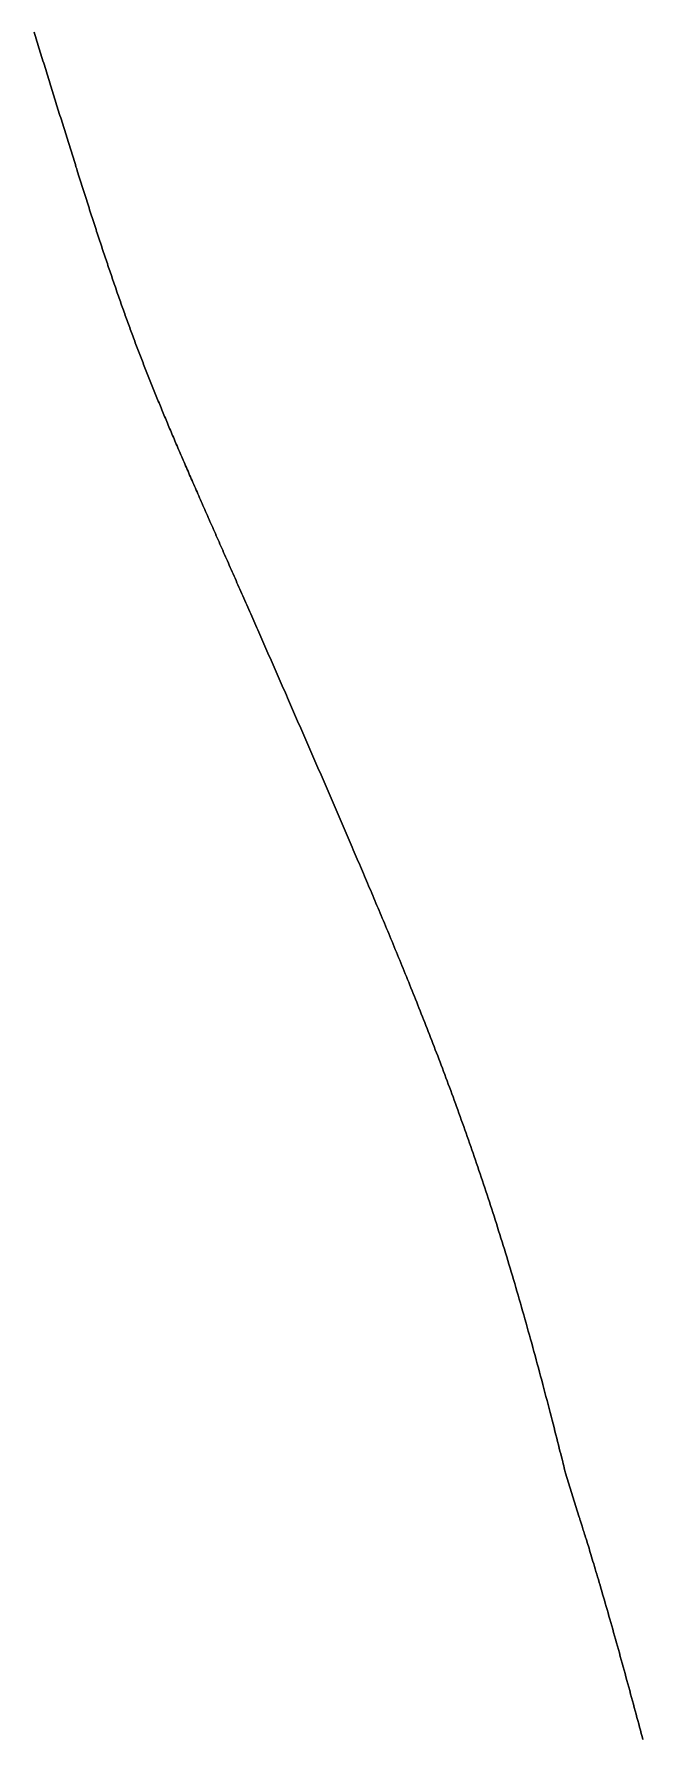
# Model space of a CAD drawing. Header units: inches. Extents: x 130170 to 284068, y 377793 to 804530.
# Drawn here: x 260244.8 to 260263.6, y 744611.4 to 744664 of the extents above; entities that cross this region are included whole.
import ezdxf

# ---------------------------------------------------------------- set-up
doc = ezdxf.new("R2010")
doc.units = ezdxf.units.IN
doc.header["$MEASUREMENT"] = 0
doc.layers.add('muni_il', color=7, linetype='Continuous')

msp = doc.modelspace()

# ---------------------------------------------------------------- linework, layer by layer
at = {"layer": 'muni_il'}
for points in [[(260263.626, 744611.328), (260263.6, 744611.424), (260263.574, 744611.521), (260263.548, 744611.619), (260263.522, 744611.717), (260263.495, 744611.816), (260263.468, 744611.916), (260263.441, 744612.016), (260263.414, 744612.117), (260263.386, 744612.219), (260263.359, 744612.322), (260263.331, 744612.424), (260263.303, 744612.528), (260263.275, 744612.631), (260263.246, 744612.736), (260263.218, 744612.84), (260263.189, 744612.945), (260263.16, 744613.051), (260263.131, 744613.156), (260263.102, 744613.262), (260263.073, 744613.368), (260263.044, 744613.474), (260263.015, 744613.58), (260262.985, 744613.686), (260262.956, 744613.792), (260262.926, 744613.898), (260262.897, 744614.004), (260262.867, 744614.11), (260262.838, 744614.216), (260262.808, 744614.321), (260262.779, 744614.425), (260262.75, 744614.53), (260262.72, 744614.634), (260262.691, 744614.737), (260262.662, 744614.84), (260262.633, 744614.942), (260262.604, 744615.044), (260262.575, 744615.144), (260262.547, 744615.244), (260262.519, 744615.343), (260262.49, 744615.441), (260262.463, 744615.538), (260262.435, 744615.633), (260262.407, 744615.728), (260262.38, 744615.821), (260262.354, 744615.914), (260262.327, 744616.004), (260262.301, 744616.094), (260262.275, 744616.182), (260262.25, 744616.268), (260262.225, 744616.353), (260262.2, 744616.437), (260262.176, 744616.518), (260262.152, 744616.598), (260262.129, 744616.677), (260262.106, 744616.753), (260262.083, 744616.828), (260262.061, 744616.901), (260262.04, 744616.972), (260262.019, 744617.041), (260261.999, 744617.108), (260261.979, 744617.173), (260261.96, 744617.236), (260261.941, 744617.297), (260261.923, 744617.356), (260261.905, 744617.413), (260261.888, 744617.469), (260261.872, 744617.522), (260261.856, 744617.573), (260261.84, 744617.622), (260261.826, 744617.669), (260261.812, 744617.714), (260261.798, 744617.758), (260261.785, 744617.799), (260261.772, 744617.839), (260261.76, 744617.877), (260261.749, 744617.913), (260261.738, 744617.947), (260261.727, 744617.98), (260261.717, 744618.012), (260261.707, 744618.042), (260261.698, 744618.071), (260261.689, 744618.098), (260261.68, 744618.125), (260261.672, 744618.15), (260261.664, 744618.175), (260261.656, 744618.198), (260261.649, 744618.222), (260261.236, 744619.555), (260261.225, 744619.595), (260261.217, 744619.629), (260261.206, 744619.671), (260261.194, 744619.72), (260261.179, 744619.776), (260261.164, 744619.839), (260261.147, 744619.908), (260261.128, 744619.983), (260261.108, 744620.063), (260261.087, 744620.148), (260261.064, 744620.237), (260261.041, 744620.33), (260261.016, 744620.428), (260260.991, 744620.529), (260260.964, 744620.633), (260260.937, 744620.74), (260260.909, 744620.849), (260260.88, 744620.961), (260260.851, 744621.076), (260260.821, 744621.192), (260260.791, 744621.31), (260260.76, 744621.429), (260260.729, 744621.55), (260260.697, 744621.672), (260260.665, 744621.795), (260260.632, 744621.919), (260260.599, 744622.044), (260260.566, 744622.169), (260260.533, 744622.295), (260260.5, 744622.421), (260260.466, 744622.548), (260260.432, 744622.675), (260260.398, 744622.802), (260260.364, 744622.929), (260260.329, 744623.056), (260260.295, 744623.183), (260260.26, 744623.309), (260260.226, 744623.436), (260260.191, 744623.562), (260260.156, 744623.688), (260260.121, 744623.814), (260260.086, 744623.939), (260260.051, 744624.064), (260260.016, 744624.189), (260259.981, 744624.313), (260259.946, 744624.437), (260259.911, 744624.56), (260259.876, 744624.683), (260259.841, 744624.805), (260259.806, 744624.927), (260259.771, 744625.049), (260259.736, 744625.17), (260259.7, 744625.29), (260259.665, 744625.41), (260259.63, 744625.529), (260259.595, 744625.648), (260259.559, 744625.767), (260259.524, 744625.885), (260259.489, 744626.002), (260259.454, 744626.119), (260259.418, 744626.235), (260259.383, 744626.351), (260259.348, 744626.467), (260259.312, 744626.582), (260259.277, 744626.696), (260259.241, 744626.81), (260259.206, 744626.924), (260259.17, 744627.037), (260259.135, 744627.15), (260259.099, 744627.263), (260259.064, 744627.375), (260259.028, 744627.486), (260258.992, 744627.597), (260258.957, 744627.708), (260258.921, 744627.818), (260258.885, 744627.928), (260258.85, 744628.038), (260258.814, 744628.147), (260258.778, 744628.256), (260258.742, 744628.364), (260258.706, 744628.473), (260258.67, 744628.58), (260258.634, 744628.688), (260258.598, 744628.795), (260258.562, 744628.902), (260258.526, 744629.008), (260258.49, 744629.114), (260258.454, 744629.22), (260258.418, 744629.325), (260258.381, 744629.43), (260258.345, 744629.535), (260258.309, 744629.639), (260258.273, 744629.743), (260258.236, 744629.847), (260258.2, 744629.951), (260258.163, 744630.054), (260258.127, 744630.157), (260258.091, 744630.259), (260258.054, 744630.362), (260258.018, 744630.464), (260257.981, 744630.565), (260257.945, 744630.666), (260257.908, 744630.767), (260257.872, 744630.868), (260257.835, 744630.968), (260257.799, 744631.069), (260257.762, 744631.168), (260257.726, 744631.268), (260257.689, 744631.367), (260257.652, 744631.465), (260257.616, 744631.564), (260257.579, 744631.662), (260257.543, 744631.76), (260257.506, 744631.857), (260257.47, 744631.954), (260257.434, 744632.051), (260257.397, 744632.148), (260257.361, 744632.244), (260257.324, 744632.34), (260257.288, 744632.435), (260257.252, 744632.53), (260257.215, 744632.625), (260257.179, 744632.72), (260257.143, 744632.814), (260257.106, 744632.908), (260257.07, 744633.001), (260257.034, 744633.094), (260256.998, 744633.187), (260256.962, 744633.279), (260256.926, 744633.371), (260256.89, 744633.463), (260256.854, 744633.554), (260256.818, 744633.645), (260256.783, 744633.736), (260256.747, 744633.826), (260256.711, 744633.916), (260256.676, 744634.005), (260256.64, 744634.095), (260256.605, 744634.183), (260256.569, 744634.272), (260256.534, 744634.36), (260256.499, 744634.448), (260256.464, 744634.535), (260256.429, 744634.622), (260256.394, 744634.709), (260256.359, 744634.795), (260256.324, 744634.881), (260256.289, 744634.967), (260256.255, 744635.052), (260256.22, 744635.137), (260256.185, 744635.221), (260256.151, 744635.306), (260256.117, 744635.39), (260256.082, 744635.473), (260256.048, 744635.556), (260256.014, 744635.639), (260255.98, 744635.722), (260255.946, 744635.804), (260255.912, 744635.886), (260255.878, 744635.967), (260255.845, 744636.048), (260255.811, 744636.129), (260255.778, 744636.21), (260255.744, 744636.29), (260255.711, 744636.37), (260255.678, 744636.45), (260255.644, 744636.529), (260255.611, 744636.608), (260255.578, 744636.687), (260255.545, 744636.766), (260255.513, 744636.844), (260255.48, 744636.922), (260255.447, 744637), (260255.414, 744637.077), (260255.382, 744637.154), (260255.349, 744637.231), (260255.317, 744637.308), (260255.285, 744637.384), (260255.252, 744637.461), (260255.22, 744637.537), (260255.188, 744637.612), (260255.156, 744637.688), (260255.124, 744637.763), (260255.092, 744637.839), (260255.06, 744637.913), (260255.028, 744637.988), (260254.996, 744638.063), (260254.965, 744638.137), (260254.933, 744638.212), (260254.901, 744638.286), (260254.87, 744638.36), (260254.838, 744638.433), (260254.807, 744638.507), (260254.775, 744638.58), (260254.744, 744638.654), (260254.713, 744638.727), (260254.681, 744638.8), (260254.65, 744638.873), (260254.619, 744638.946), (260254.587, 744639.019), (260254.556, 744639.092), (260254.525, 744639.164), (260254.494, 744639.237), (260254.463, 744639.309), (260254.431, 744639.381), (260254.4, 744639.454), (260254.369, 744639.526), (260254.338, 744639.598), (260254.307, 744639.67), (260254.276, 744639.742), (260254.245, 744639.814), (260254.214, 744639.886), (260254.183, 744639.958), (260254.152, 744640.03), (260254.121, 744640.102), (260254.09, 744640.174), (260254.059, 744640.246), (260254.028, 744640.318), (260253.997, 744640.389), (260253.966, 744640.461), (260253.934, 744640.533), (260253.903, 744640.605), (260253.872, 744640.677), (260253.841, 744640.748), (260253.81, 744640.82), (260253.779, 744640.892), (260253.748, 744640.964), (260253.717, 744641.036), (260253.686, 744641.108), (260253.655, 744641.18), (260253.623, 744641.251), (260253.592, 744641.323), (260253.561, 744641.395), (260253.53, 744641.467), (260253.498, 744641.54), (260253.467, 744641.612), (260253.436, 744641.684), (260253.405, 744641.756), (260253.373, 744641.828), (260253.342, 744641.9), (260253.311, 744641.972), (260253.279, 744642.044), (260253.248, 744642.117), (260253.216, 744642.189), (260253.185, 744642.261), (260253.154, 744642.334), (260253.122, 744642.406), (260253.091, 744642.478), (260253.059, 744642.551), (260253.028, 744642.623), (260252.996, 744642.696), (260252.965, 744642.768), (260252.933, 744642.841), (260252.901, 744642.913), (260252.87, 744642.986), (260252.838, 744643.058), (260252.807, 744643.131), (260252.775, 744643.203), (260252.743, 744643.276), (260252.712, 744643.348), (260252.68, 744643.421), (260252.649, 744643.493), (260252.617, 744643.566), (260252.585, 744643.639), (260252.554, 744643.711), (260252.522, 744643.784), (260252.49, 744643.856), (260252.459, 744643.929), (260252.427, 744644.001), (260252.395, 744644.074), (260252.364, 744644.146), (260252.332, 744644.218), (260252.301, 744644.291), (260252.269, 744644.363), (260252.237, 744644.435), (260252.206, 744644.507), (260252.174, 744644.579), (260252.143, 744644.651), (260252.111, 744644.724), (260252.08, 744644.795), (260252.048, 744644.867), (260252.017, 744644.939), (260251.985, 744645.011), (260251.954, 744645.083), (260251.923, 744645.154), (260251.891, 744645.226), (260251.86, 744645.297), (260251.829, 744645.368), (260251.797, 744645.44), (260251.766, 744645.511), (260251.735, 744645.582), (260251.704, 744645.653), (260251.673, 744645.723), (260251.642, 744645.794), (260251.611, 744645.865), (260251.58, 744645.935), (260251.549, 744646.005), (260251.518, 744646.076), (260251.487, 744646.146), (260251.456, 744646.216), (260251.426, 744646.285), (260251.395, 744646.355), (260251.364, 744646.424), (260251.334, 744646.494), (260251.303, 744646.563), (260251.273, 744646.632), (260251.243, 744646.701), (260251.212, 744646.77), (260251.182, 744646.838), (260251.152, 744646.907), (260251.122, 744646.975), (260251.092, 744647.043), (260251.062, 744647.111), (260251.032, 744647.178), (260251.003, 744647.246), (260250.973, 744647.313), (260250.943, 744647.381), (260250.914, 744647.447), (260250.884, 744647.514), (260250.855, 744647.581), (260250.826, 744647.647), (260250.796, 744647.713), (260250.767, 744647.779), (260250.738, 744647.845), (260250.709, 744647.911), (260250.68, 744647.976), (260250.652, 744648.042), (260250.623, 744648.106), (260250.594, 744648.171), (260250.566, 744648.236), (260250.537, 744648.3), (260250.509, 744648.364), (260250.481, 744648.429), (260250.453, 744648.492), (260250.425, 744648.556), (260250.397, 744648.619), (260250.369, 744648.682), (260250.341, 744648.745), (260250.313, 744648.808), (260250.286, 744648.871), (260250.258, 744648.933), (260250.231, 744648.995), (260250.204, 744649.057), (260250.177, 744649.119), (260250.15, 744649.18), (260250.123, 744649.241), (260250.096, 744649.302), (260250.069, 744649.363), (260250.042, 744649.424), (260250.016, 744649.484), (260249.989, 744649.545), (260249.963, 744649.604), (260249.937, 744649.664), (260249.911, 744649.724), (260249.885, 744649.783), (260249.859, 744649.842), (260249.833, 744649.902), (260249.807, 744649.96), (260249.781, 744650.019), (260249.756, 744650.077), (260249.73, 744650.136), (260249.705, 744650.194), (260249.68, 744650.251), (260249.655, 744650.309), (260249.63, 744650.366), (260249.605, 744650.424), (260249.58, 744650.481), (260249.555, 744650.538), (260249.531, 744650.595), (260249.506, 744650.651), (260249.482, 744650.707), (260249.457, 744650.764), (260249.433, 744650.82), (260249.409, 744650.876), (260249.385, 744650.931), (260249.361, 744650.987), (260249.337, 744651.042), (260249.314, 744651.097), (260249.29, 744651.152), (260249.266, 744651.207), (260249.243, 744651.262), (260249.219, 744651.317), (260249.196, 744651.371), (260249.173, 744651.425), (260249.15, 744651.48), (260249.127, 744651.534), (260249.104, 744651.588), (260249.081, 744651.641), (260249.058, 744651.695), (260249.036, 744651.749), (260249.013, 744651.802), (260248.991, 744651.855), (260248.968, 744651.909), (260248.946, 744651.962), (260248.924, 744652.014), (260248.902, 744652.067), (260248.88, 744652.12), (260248.858, 744652.173), (260248.836, 744652.225), (260248.814, 744652.278), (260248.792, 744652.33), (260248.77, 744652.383), (260248.749, 744652.435), (260248.727, 744652.487), (260248.706, 744652.539), (260248.684, 744652.591), (260248.663, 744652.643), (260248.642, 744652.695), (260248.621, 744652.747), (260248.6, 744652.799), (260248.579, 744652.85), (260248.558, 744652.902), (260248.537, 744652.954), (260248.516, 744653.005), (260248.495, 744653.057), (260248.474, 744653.109), (260248.454, 744653.16), (260248.433, 744653.212), (260248.413, 744653.263), (260248.392, 744653.315), (260248.372, 744653.366), (260248.351, 744653.417), (260248.331, 744653.469), (260248.311, 744653.52), (260248.291, 744653.572), (260248.27, 744653.623), (260248.25, 744653.675), (260248.23, 744653.726), (260248.21, 744653.777), (260248.19, 744653.829), (260248.17, 744653.88), (260248.15, 744653.932), (260248.13, 744653.983), (260248.111, 744654.035), (260248.091, 744654.087), (260248.071, 744654.138), (260248.051, 744654.19), (260248.032, 744654.242), (260248.012, 744654.294), (260247.993, 744654.345), (260247.973, 744654.397), (260247.953, 744654.449), (260247.934, 744654.501), (260247.914, 744654.553), (260247.895, 744654.605), (260247.876, 744654.658), (260247.856, 744654.71), (260247.837, 744654.762), (260247.817, 744654.815), (260247.798, 744654.867), (260247.779, 744654.92), (260247.76, 744654.973), (260247.74, 744655.025), (260247.721, 744655.078), (260247.702, 744655.131), (260247.683, 744655.184), (260247.663, 744655.238), (260247.644, 744655.291), (260247.625, 744655.344), (260247.606, 744655.398), (260247.587, 744655.452), (260247.567, 744655.505), (260247.548, 744655.559), (260247.529, 744655.613), (260247.51, 744655.667), (260247.491, 744655.722), (260247.472, 744655.776), (260247.453, 744655.83), (260247.434, 744655.885), (260247.414, 744655.94), (260247.395, 744655.995), (260247.376, 744656.05), (260247.357, 744656.105), (260247.338, 744656.16), (260247.319, 744656.215), (260247.3, 744656.271), (260247.281, 744656.327), (260247.261, 744656.382), (260247.242, 744656.438), (260247.223, 744656.495), (260247.204, 744656.551), (260247.185, 744656.607), (260247.166, 744656.664), (260247.146, 744656.721), (260247.127, 744656.777), (260247.108, 744656.834), (260247.089, 744656.892), (260247.069, 744656.949), (260247.05, 744657.006), (260247.031, 744657.064), (260247.012, 744657.122), (260246.992, 744657.18), (260246.973, 744657.238), (260246.954, 744657.296), (260246.934, 744657.355), (260246.915, 744657.413), (260246.895, 744657.472), (260246.876, 744657.531), (260246.857, 744657.59), (260246.837, 744657.649), (260246.818, 744657.709), (260246.798, 744657.768), (260246.779, 744657.828), (260246.759, 744657.888), (260246.74, 744657.948), (260246.72, 744658.008), (260246.7, 744658.068), (260246.681, 744658.129), (260246.661, 744658.189), (260246.642, 744658.25), (260246.622, 744658.311), (260246.602, 744658.372), (260246.582, 744658.433), (260246.562, 744658.495), (260246.543, 744658.557), (260246.523, 744658.618), (260246.503, 744658.68), (260246.483, 744658.742), (260246.463, 744658.804), (260246.443, 744658.867), (260246.423, 744658.929), (260246.403, 744658.992), (260246.383, 744659.055), (260246.364, 744659.118), (260246.344, 744659.181), (260246.323, 744659.244), (260246.303, 744659.307), (260246.283, 744659.371), (260246.263, 744659.434), (260246.243, 744659.498), (260246.223, 744659.562), (260246.202, 744659.626), (260246.182, 744659.69), (260246.162, 744659.754), (260246.142, 744659.818), (260246.121, 744659.883), (260246.101, 744659.948), (260246.081, 744660.012), (260246.06, 744660.077), (260246.04, 744660.142), (260246.019, 744660.207), (260245.999, 744660.272), (260245.978, 744660.338), (260245.958, 744660.403), (260245.937, 744660.469), (260245.917, 744660.534), (260245.896, 744660.6), (260245.876, 744660.666), (260245.855, 744660.732), (260245.834, 744660.798), (260245.814, 744660.864), (260245.793, 744660.93), (260245.772, 744660.996), (260245.752, 744661.063), (260245.731, 744661.129), (260245.71, 744661.196), (260245.689, 744661.263), (260245.669, 744661.329), (260245.648, 744661.396), (260245.627, 744661.463), (260245.606, 744661.53), (260245.585, 744661.597), (260245.564, 744661.664), (260245.543, 744661.731), (260245.523, 744661.798), (260245.502, 744661.865), (260245.481, 744661.933), (260245.46, 744662), (260245.439, 744662.067), (260245.418, 744662.135), (260245.397, 744662.202), (260245.376, 744662.27), (260245.355, 744662.337), (260245.334, 744662.405), (260245.313, 744662.473), (260245.291, 744662.54), (260245.27, 744662.608), (260245.249, 744662.676), (260245.228, 744662.744), (260245.207, 744662.811), (260245.186, 744662.879), (260245.165, 744662.947), (260245.144, 744663.015), (260245.123, 744663.083), (260245.101, 744663.151), (260245.08, 744663.219), (260245.059, 744663.287), (260245.038, 744663.354), (260245.017, 744663.422), (260244.996, 744663.49), (260244.974, 744663.558), (260244.953, 744663.626), (260244.932, 744663.694), (260244.911, 744663.762), (260244.89, 744663.83), (260244.869, 744663.898), (260244.847, 744663.966), (260244.826, 744664.034)], [(260244.826, 744664.034), (260244.847, 744663.966), (260244.869, 744663.898), (260244.89, 744663.83), (260244.911, 744663.762), (260244.932, 744663.694), (260244.953, 744663.626), (260244.974, 744663.558), (260244.996, 744663.49), (260245.017, 744663.422), (260245.038, 744663.354), (260245.059, 744663.287), (260245.08, 744663.219), (260245.101, 744663.151), (260245.123, 744663.083), (260245.144, 744663.015), (260245.165, 744662.947), (260245.186, 744662.879), (260245.207, 744662.811), (260245.228, 744662.744), (260245.249, 744662.676), (260245.27, 744662.608), (260245.291, 744662.54), (260245.313, 744662.473), (260245.334, 744662.405), (260245.355, 744662.337), (260245.376, 744662.27), (260245.397, 744662.202), (260245.418, 744662.135), (260245.439, 744662.067), (260245.46, 744662), (260245.481, 744661.933), (260245.502, 744661.865), (260245.523, 744661.798), (260245.543, 744661.731), (260245.564, 744661.664), (260245.585, 744661.597), (260245.606, 744661.53), (260245.627, 744661.463), (260245.648, 744661.396), (260245.669, 744661.329), (260245.689, 744661.263), (260245.71, 744661.196), (260245.731, 744661.129), (260245.752, 744661.063), (260245.772, 744660.996), (260245.793, 744660.93), (260245.814, 744660.864), (260245.834, 744660.798), (260245.855, 744660.732), (260245.876, 744660.666), (260245.896, 744660.6), (260245.917, 744660.534), (260245.937, 744660.469), (260245.958, 744660.403), (260245.978, 744660.338), (260245.999, 744660.272), (260246.019, 744660.207), (260246.04, 744660.142), (260246.06, 744660.077), (260246.081, 744660.012), (260246.101, 744659.948), (260246.121, 744659.883), (260246.142, 744659.818), (260246.162, 744659.754), (260246.182, 744659.69), (260246.202, 744659.626), (260246.223, 744659.562), (260246.243, 744659.498), (260246.263, 744659.434), (260246.283, 744659.371), (260246.303, 744659.307), (260246.323, 744659.244), (260246.344, 744659.181), (260246.364, 744659.118), (260246.383, 744659.055), (260246.403, 744658.992), (260246.423, 744658.929), (260246.443, 744658.867), (260246.463, 744658.804), (260246.483, 744658.742), (260246.503, 744658.68), (260246.523, 744658.618), (260246.543, 744658.557), (260246.562, 744658.495), (260246.582, 744658.433), (260246.602, 744658.372), (260246.622, 744658.311), (260246.642, 744658.25), (260246.661, 744658.189), (260246.681, 744658.129), (260246.7, 744658.068), (260246.72, 744658.008), (260246.74, 744657.948), (260246.759, 744657.888), (260246.779, 744657.828), (260246.798, 744657.768), (260246.818, 744657.709), (260246.837, 744657.649), (260246.857, 744657.59), (260246.876, 744657.531), (260246.895, 744657.472), (260246.915, 744657.413), (260246.934, 744657.355), (260246.954, 744657.296), (260246.973, 744657.238), (260246.992, 744657.18), (260247.012, 744657.122), (260247.031, 744657.064), (260247.05, 744657.006), (260247.069, 744656.949), (260247.089, 744656.892), (260247.108, 744656.834), (260247.127, 744656.777), (260247.146, 744656.721), (260247.166, 744656.664), (260247.185, 744656.607), (260247.204, 744656.551), (260247.223, 744656.495), (260247.242, 744656.438), (260247.261, 744656.382), (260247.281, 744656.327), (260247.3, 744656.271), (260247.319, 744656.215), (260247.338, 744656.16), (260247.357, 744656.105), (260247.376, 744656.05), (260247.395, 744655.995), (260247.414, 744655.94), (260247.434, 744655.885), (260247.453, 744655.83), (260247.472, 744655.776), (260247.491, 744655.722), (260247.51, 744655.667), (260247.529, 744655.613), (260247.548, 744655.559), (260247.567, 744655.505), (260247.587, 744655.452), (260247.606, 744655.398), (260247.625, 744655.344), (260247.644, 744655.291), (260247.663, 744655.238), (260247.683, 744655.184), (260247.702, 744655.131), (260247.721, 744655.078), (260247.74, 744655.025), (260247.76, 744654.973), (260247.779, 744654.92), (260247.798, 744654.867), (260247.817, 744654.815), (260247.837, 744654.762), (260247.856, 744654.71), (260247.876, 744654.658), (260247.895, 744654.605), (260247.914, 744654.553), (260247.934, 744654.501), (260247.953, 744654.449), (260247.973, 744654.397), (260247.993, 744654.345), (260248.012, 744654.294), (260248.032, 744654.242), (260248.051, 744654.19), (260248.071, 744654.138), (260248.091, 744654.087), (260248.111, 744654.035), (260248.13, 744653.983), (260248.15, 744653.932), (260248.17, 744653.88), (260248.19, 744653.829), (260248.21, 744653.777), (260248.23, 744653.726), (260248.25, 744653.675), (260248.27, 744653.623), (260248.291, 744653.572), (260248.311, 744653.52), (260248.331, 744653.469), (260248.351, 744653.417), (260248.372, 744653.366), (260248.392, 744653.315), (260248.413, 744653.263), (260248.433, 744653.212), (260248.454, 744653.16), (260248.474, 744653.109), (260248.495, 744653.057), (260248.516, 744653.005), (260248.537, 744652.954), (260248.558, 744652.902), (260248.579, 744652.85), (260248.6, 744652.799), (260248.621, 744652.747), (260248.642, 744652.695), (260248.663, 744652.643), (260248.684, 744652.591), (260248.706, 744652.539), (260248.727, 744652.487), (260248.749, 744652.435), (260248.77, 744652.383), (260248.792, 744652.33), (260248.814, 744652.278), (260248.836, 744652.225), (260248.858, 744652.173), (260248.88, 744652.12), (260248.902, 744652.067), (260248.924, 744652.014), (260248.946, 744651.962), (260248.968, 744651.909), (260248.991, 744651.855), (260249.013, 744651.802), (260249.036, 744651.749), (260249.058, 744651.695), (260249.081, 744651.641), (260249.104, 744651.588), (260249.127, 744651.534), (260249.15, 744651.48), (260249.173, 744651.425), (260249.196, 744651.371), (260249.219, 744651.317), (260249.243, 744651.262), (260249.266, 744651.207), (260249.29, 744651.152), (260249.314, 744651.097), (260249.337, 744651.042), (260249.361, 744650.987), (260249.385, 744650.931), (260249.409, 744650.876), (260249.433, 744650.82), (260249.457, 744650.764), (260249.482, 744650.707), (260249.506, 744650.651), (260249.531, 744650.595), (260249.555, 744650.538), (260249.58, 744650.481), (260249.605, 744650.424), (260249.63, 744650.366), (260249.655, 744650.309), (260249.68, 744650.251), (260249.705, 744650.194), (260249.73, 744650.136), (260249.756, 744650.077), (260249.781, 744650.019), (260249.807, 744649.96), (260249.833, 744649.902), (260249.859, 744649.842), (260249.885, 744649.783), (260249.911, 744649.724), (260249.937, 744649.664), (260249.963, 744649.604), (260249.989, 744649.545), (260250.016, 744649.484), (260250.042, 744649.424), (260250.069, 744649.363), (260250.096, 744649.302), (260250.123, 744649.241), (260250.15, 744649.18), (260250.177, 744649.119), (260250.204, 744649.057), (260250.231, 744648.995), (260250.258, 744648.933), (260250.286, 744648.871), (260250.313, 744648.808), (260250.341, 744648.745), (260250.369, 744648.682), (260250.397, 744648.619), (260250.425, 744648.556), (260250.453, 744648.492), (260250.481, 744648.429), (260250.509, 744648.364), (260250.537, 744648.3), (260250.566, 744648.236), (260250.594, 744648.171), (260250.623, 744648.106), (260250.652, 744648.042), (260250.68, 744647.976), (260250.709, 744647.911), (260250.738, 744647.845), (260250.767, 744647.779), (260250.796, 744647.713), (260250.826, 744647.647), (260250.855, 744647.581), (260250.884, 744647.514), (260250.914, 744647.447), (260250.943, 744647.381), (260250.973, 744647.313), (260251.003, 744647.246), (260251.032, 744647.178), (260251.062, 744647.111), (260251.092, 744647.043), (260251.122, 744646.975), (260251.152, 744646.907), (260251.182, 744646.838), (260251.212, 744646.77), (260251.243, 744646.701), (260251.273, 744646.632), (260251.303, 744646.563), (260251.334, 744646.494), (260251.364, 744646.424), (260251.395, 744646.355), (260251.426, 744646.285), (260251.456, 744646.216), (260251.487, 744646.146), (260251.518, 744646.076), (260251.549, 744646.005), (260251.58, 744645.935), (260251.611, 744645.865), (260251.642, 744645.794), (260251.673, 744645.723), (260251.704, 744645.653), (260251.735, 744645.582), (260251.766, 744645.511), (260251.797, 744645.44), (260251.829, 744645.368), (260251.86, 744645.297), (260251.891, 744645.226), (260251.923, 744645.154), (260251.954, 744645.083), (260251.985, 744645.011), (260252.017, 744644.939), (260252.048, 744644.867), (260252.08, 744644.795), (260252.111, 744644.724), (260252.143, 744644.651), (260252.174, 744644.579), (260252.206, 744644.507), (260252.237, 744644.435), (260252.269, 744644.363), (260252.301, 744644.291), (260252.332, 744644.218), (260252.364, 744644.146), (260252.395, 744644.074), (260252.427, 744644.001), (260252.459, 744643.929), (260252.49, 744643.856), (260252.522, 744643.784), (260252.554, 744643.711), (260252.585, 744643.639), (260252.617, 744643.566), (260252.649, 744643.493), (260252.68, 744643.421), (260252.712, 744643.348), (260252.743, 744643.276), (260252.775, 744643.203), (260252.807, 744643.131), (260252.838, 744643.058), (260252.87, 744642.986), (260252.901, 744642.913), (260252.933, 744642.841), (260252.965, 744642.768), (260252.996, 744642.696), (260253.028, 744642.623), (260253.059, 744642.551), (260253.091, 744642.478), (260253.122, 744642.406), (260253.154, 744642.334), (260253.185, 744642.261), (260253.216, 744642.189), (260253.248, 744642.117), (260253.279, 744642.044), (260253.311, 744641.972), (260253.342, 744641.9), (260253.373, 744641.828), (260253.405, 744641.756), (260253.436, 744641.684), (260253.467, 744641.612), (260253.498, 744641.54), (260253.53, 744641.467), (260253.561, 744641.395), (260253.592, 744641.323), (260253.623, 744641.251), (260253.655, 744641.18), (260253.686, 744641.108), (260253.717, 744641.036), (260253.748, 744640.964), (260253.779, 744640.892), (260253.81, 744640.82), (260253.841, 744640.748), (260253.872, 744640.677), (260253.903, 744640.605), (260253.934, 744640.533), (260253.966, 744640.461), (260253.997, 744640.389), (260254.028, 744640.318), (260254.059, 744640.246), (260254.09, 744640.174), (260254.121, 744640.102), (260254.152, 744640.03), (260254.183, 744639.958), (260254.214, 744639.886), (260254.245, 744639.814), (260254.276, 744639.742), (260254.307, 744639.67), (260254.338, 744639.598), (260254.369, 744639.526), (260254.4, 744639.454), (260254.431, 744639.381), (260254.463, 744639.309), (260254.494, 744639.237), (260254.525, 744639.164), (260254.556, 744639.092), (260254.587, 744639.019), (260254.619, 744638.946), (260254.65, 744638.873), (260254.681, 744638.8), (260254.713, 744638.727), (260254.744, 744638.654), (260254.775, 744638.58), (260254.807, 744638.507), (260254.838, 744638.433), (260254.87, 744638.36), (260254.901, 744638.286), (260254.933, 744638.212), (260254.965, 744638.137), (260254.996, 744638.063), (260255.028, 744637.988), (260255.06, 744637.913), (260255.092, 744637.839), (260255.124, 744637.763), (260255.156, 744637.688), (260255.188, 744637.612), (260255.22, 744637.537), (260255.252, 744637.461), (260255.285, 744637.384), (260255.317, 744637.308), (260255.349, 744637.231), (260255.382, 744637.154), (260255.414, 744637.077), (260255.447, 744637), (260255.48, 744636.922), (260255.513, 744636.844), (260255.545, 744636.766), (260255.578, 744636.687), (260255.611, 744636.608), (260255.644, 744636.529), (260255.678, 744636.45), (260255.711, 744636.37), (260255.744, 744636.29), (260255.778, 744636.21), (260255.811, 744636.129), (260255.845, 744636.048), (260255.878, 744635.967), (260255.912, 744635.886), (260255.946, 744635.804), (260255.98, 744635.722), (260256.014, 744635.639), (260256.048, 744635.556), (260256.082, 744635.473), (260256.117, 744635.39), (260256.151, 744635.306), (260256.185, 744635.221), (260256.22, 744635.137), (260256.255, 744635.052), (260256.289, 744634.967), (260256.324, 744634.881), (260256.359, 744634.795), (260256.394, 744634.709), (260256.429, 744634.622), (260256.464, 744634.535), (260256.499, 744634.448), (260256.534, 744634.36), (260256.569, 744634.272), (260256.605, 744634.183), (260256.64, 744634.095), (260256.676, 744634.005), (260256.711, 744633.916), (260256.747, 744633.826), (260256.783, 744633.736), (260256.818, 744633.645), (260256.854, 744633.554), (260256.89, 744633.463), (260256.926, 744633.371), (260256.962, 744633.279), (260256.998, 744633.187), (260257.034, 744633.094), (260257.07, 744633.001), (260257.106, 744632.908), (260257.143, 744632.814), (260257.179, 744632.72), (260257.215, 744632.625), (260257.252, 744632.53), (260257.288, 744632.435), (260257.324, 744632.34), (260257.361, 744632.244), (260257.397, 744632.148), (260257.434, 744632.051), (260257.47, 744631.954), (260257.506, 744631.857), (260257.543, 744631.76), (260257.579, 744631.662), (260257.616, 744631.564), (260257.652, 744631.465), (260257.689, 744631.367), (260257.726, 744631.268), (260257.762, 744631.168), (260257.799, 744631.069), (260257.835, 744630.968), (260257.872, 744630.868), (260257.908, 744630.767), (260257.945, 744630.666), (260257.981, 744630.565), (260258.018, 744630.464), (260258.054, 744630.362), (260258.091, 744630.259), (260258.127, 744630.157), (260258.163, 744630.054), (260258.2, 744629.951), (260258.236, 744629.847), (260258.273, 744629.743), (260258.309, 744629.639), (260258.345, 744629.535), (260258.381, 744629.43), (260258.418, 744629.325), (260258.454, 744629.22), (260258.49, 744629.114), (260258.526, 744629.008), (260258.562, 744628.902), (260258.598, 744628.795), (260258.634, 744628.688), (260258.67, 744628.58), (260258.706, 744628.473), (260258.742, 744628.364), (260258.778, 744628.256), (260258.814, 744628.147), (260258.85, 744628.038), (260258.885, 744627.928), (260258.921, 744627.818), (260258.957, 744627.708), (260258.992, 744627.597), (260259.028, 744627.486), (260259.064, 744627.375), (260259.099, 744627.263), (260259.135, 744627.15), (260259.17, 744627.037), (260259.206, 744626.924), (260259.241, 744626.81), (260259.277, 744626.696), (260259.312, 744626.582), (260259.348, 744626.467), (260259.383, 744626.351), (260259.418, 744626.235), (260259.454, 744626.119), (260259.489, 744626.002), (260259.524, 744625.885), (260259.559, 744625.767), (260259.595, 744625.648), (260259.63, 744625.529), (260259.665, 744625.41), (260259.7, 744625.29), (260259.736, 744625.17), (260259.771, 744625.049), (260259.806, 744624.927), (260259.841, 744624.805), (260259.876, 744624.683), (260259.911, 744624.56), (260259.946, 744624.437), (260259.981, 744624.313), (260260.016, 744624.189), (260260.051, 744624.064), (260260.086, 744623.939), (260260.121, 744623.814), (260260.156, 744623.688), (260260.191, 744623.562), (260260.226, 744623.436), (260260.26, 744623.309), (260260.295, 744623.183), (260260.329, 744623.056), (260260.364, 744622.929), (260260.398, 744622.802), (260260.432, 744622.675), (260260.466, 744622.548), (260260.5, 744622.421), (260260.533, 744622.295), (260260.566, 744622.169), (260260.599, 744622.044), (260260.632, 744621.919), (260260.665, 744621.795), (260260.697, 744621.672), (260260.729, 744621.55), (260260.76, 744621.429), (260260.791, 744621.31), (260260.821, 744621.192), (260260.851, 744621.076), (260260.88, 744620.961), (260260.909, 744620.849), (260260.937, 744620.74), (260260.964, 744620.633), (260260.991, 744620.529), (260261.016, 744620.428), (260261.041, 744620.33), (260261.064, 744620.237), (260261.087, 744620.148), (260261.108, 744620.063), (260261.128, 744619.983), (260261.147, 744619.908), (260261.164, 744619.839), (260261.179, 744619.776), (260261.194, 744619.72), (260261.206, 744619.671), (260261.217, 744619.629), (260261.225, 744619.595), (260261.236, 744619.555), (260261.649, 744618.222), (260261.656, 744618.198), (260261.664, 744618.175), (260261.672, 744618.15), (260261.68, 744618.125), (260261.689, 744618.098), (260261.698, 744618.071), (260261.707, 744618.042), (260261.717, 744618.012), (260261.727, 744617.98), (260261.738, 744617.947), (260261.749, 744617.913), (260261.76, 744617.877), (260261.772, 744617.839), (260261.785, 744617.799), (260261.798, 744617.758), (260261.812, 744617.714), (260261.826, 744617.669), (260261.84, 744617.622), (260261.856, 744617.573), (260261.872, 744617.522), (260261.888, 744617.469), (260261.905, 744617.413), (260261.923, 744617.356), (260261.941, 744617.297), (260261.96, 744617.236), (260261.979, 744617.173), (260261.999, 744617.108), (260262.019, 744617.041), (260262.04, 744616.972), (260262.061, 744616.901), (260262.083, 744616.828), (260262.106, 744616.753), (260262.129, 744616.677), (260262.152, 744616.598), (260262.176, 744616.518), (260262.2, 744616.437), (260262.225, 744616.353), (260262.25, 744616.268), (260262.275, 744616.182), (260262.301, 744616.094), (260262.327, 744616.004), (260262.354, 744615.914), (260262.38, 744615.821), (260262.407, 744615.728), (260262.435, 744615.633), (260262.463, 744615.538), (260262.49, 744615.441), (260262.519, 744615.343), (260262.547, 744615.244), (260262.575, 744615.144), (260262.604, 744615.044), (260262.633, 744614.942), (260262.662, 744614.84), (260262.691, 744614.737), (260262.72, 744614.634), (260262.75, 744614.53), (260262.779, 744614.425), (260262.808, 744614.321), (260262.838, 744614.216), (260262.867, 744614.11), (260262.897, 744614.004), (260262.926, 744613.898), (260262.956, 744613.792), (260262.985, 744613.686), (260263.015, 744613.58), (260263.044, 744613.474), (260263.073, 744613.368), (260263.102, 744613.262), (260263.131, 744613.156), (260263.16, 744613.051), (260263.189, 744612.945), (260263.218, 744612.84), (260263.246, 744612.736), (260263.275, 744612.631), (260263.303, 744612.528), (260263.331, 744612.424), (260263.359, 744612.322), (260263.386, 744612.219), (260263.414, 744612.117), (260263.441, 744612.016), (260263.468, 744611.916), (260263.495, 744611.816), (260263.522, 744611.717), (260263.548, 744611.619), (260263.574, 744611.521), (260263.6, 744611.424), (260263.626, 744611.328)]]:
    msp.add_lwpolyline(points, dxfattribs=at)

doc.saveas('drawing.dxf')
